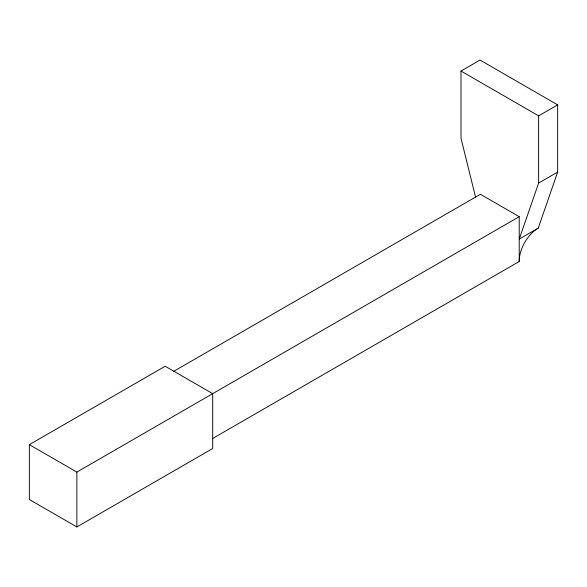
<?xml version="1.0" encoding="UTF-8"?>
<svg xmlns="http://www.w3.org/2000/svg" width="587" height="587" viewBox="0 0 587 587"><rect width="100%" height="100%" fill="white"/><g stroke="black" fill="none" stroke-linecap="round" stroke-linejoin="round"><path stroke-width="0.88" d="M461 71.042L538.624 115.852L538.624 183.078L519.224 239.1L538.242 228.116L557.65 172.094L557.65 104.875L480.027 60.057L461 71.042L461 138.261L475.609 197.305M538.624 115.852L557.65 104.875M29.35 444.653L165.189 366.229L212.699 393.657L212.699 448.519L76.86 526.943L29.35 499.515L29.35 444.653L76.86 472.087L519.224 216.691L519.224 261.508L212.318 438.694M173.503 371.476L480.408 194.282L519.224 216.691M538.624 183.078L557.65 172.094M76.86 472.087L76.86 526.943M519.224 261.508A26.907 15.533 -60 0 1 538.242 228.116"/></g></svg>
